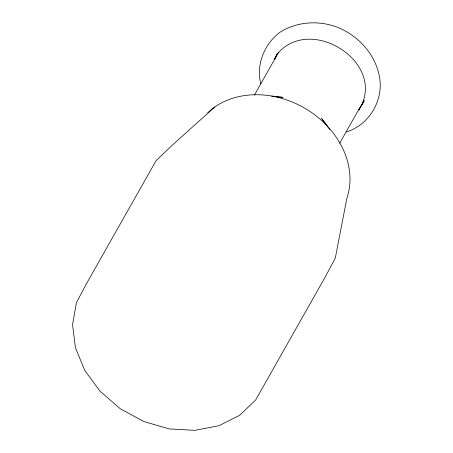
<?xml version="1.0" encoding="UTF-8"?>
<svg xmlns="http://www.w3.org/2000/svg" width="453" height="453" viewBox="0 0 453 453"><rect width="100%" height="100%" fill="white"/><g stroke="black" fill="none" stroke-linecap="round" stroke-linejoin="round"><path stroke-width="0.68" d="M254.331 95.204L278.748 52.05M339.693 143.233L359.008 109.099M360.418 107.129L358.776 110.034C388.436 63.805 310.956 13.715 277.434 53.845M214.75 107.021L172.123 145.294L156.075 160.673L86.693 283.295L76.398 302.649L72.565 324.659L75.447 347.83L84.853 370.577L100.141 391.352L120.272 408.742L143.873 421.556L169.326 428.929L194.915 430.35L218.878 425.729L239.592 415.378L255.645 399.999L325.022 277.372L335.316 258.023L346.868 198.284A83.284 67.973 29.5 0 0 306.789 109.422A83.284 67.973 29.5 0 0 207.717 112.786M346.149 131.874L347.525 131.608C370.996 123.629 385.112 97.236 378.697 73.261C373.64 52.582 357.876 35.98 338.538 27.69C319.478 20.017 297.026 21.314 279.597 32.48C264.292 44.281 255.798 64.83 260.843 83.879M277.168 96.999L282.655 97.304L271.63 96.053M327.644 126.472L321.596 118.454L329.795 129.592M364.354 100.441A49.53 40.425 29.5 0 1 359.178 108.669M274.354 59.598A49.53 40.425 29.5 0 1 277.474 53.25M274.705 59.507A49.269 40.209 29.5 0 1 276.081 56.268M276.732 55.017A49.269 40.209 29.5 0 1 277.434 53.794M363.935 100.776A49.269 40.209 29.5 0 1 360.316 106.789"/></g></svg>
